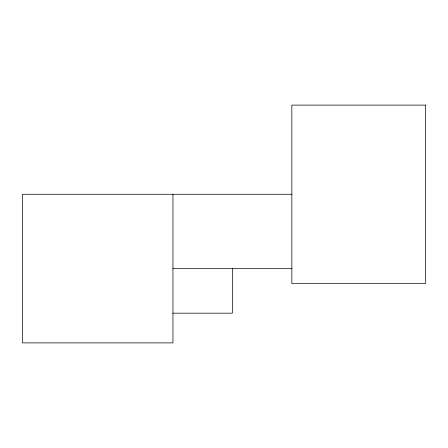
<?xml version="1.0" encoding="UTF-8"?>
<svg xmlns="http://www.w3.org/2000/svg" width="448" height="448" viewBox="0 0 448 448"><rect width="100%" height="100%" fill="white"/><g stroke="black" fill="none" stroke-linecap="round" stroke-linejoin="round"><path stroke-width="0.67" d="M291.844 194.275L22.4 194.275L22.4 342.894L172.95 342.894L172.95 194.275M172.95 268.587L291.844 268.587M172.95 313.169L232.394 313.169L232.394 268.587M425.6 105.106L291.844 105.106L291.844 283.45L425.6 283.45L425.6 105.106"/></g></svg>
